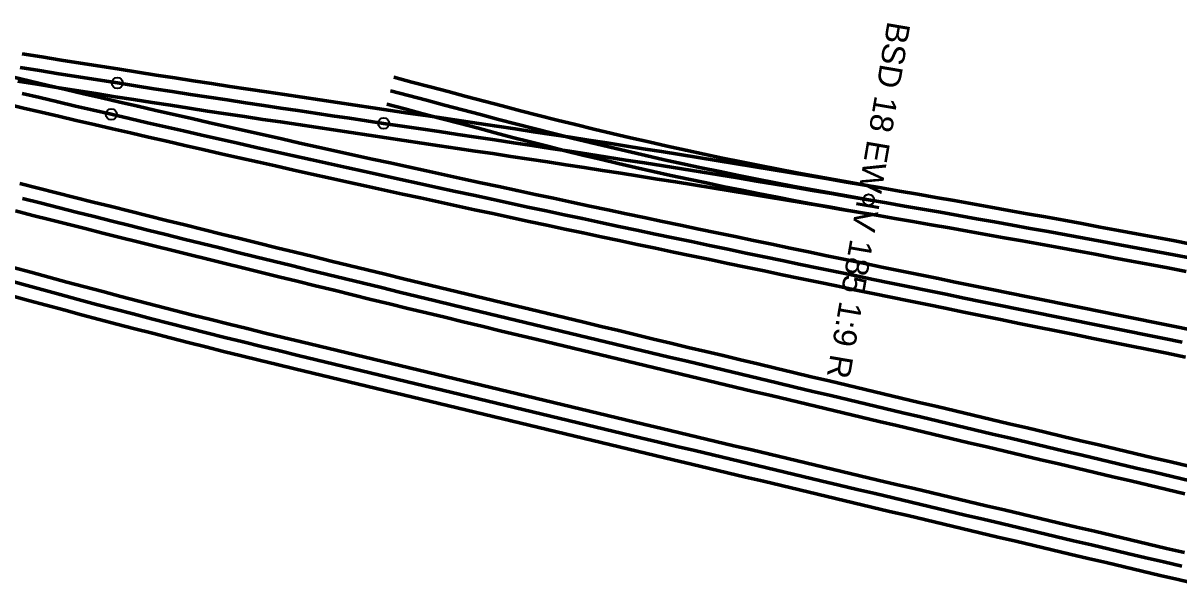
# Model space of a CAD drawing. Header units: millimetres. Extents: x 2688706 to 2690835, y 1254387 to 1255241.
# Drawn here: x 2689326.4 to 2689388.8, y 1254890.9 to 1254921.2 of the extents above; entities that cross this region are included whole.
import ezdxf

# ---------------------------------------------------------------- set-up
doc = ezdxf.new("R2010")
doc.units = ezdxf.units.MM
for name, color, linetype in [('BS-TR-B-Gleisstrang-LinieGeometrie', 7, 'Continuous'), ('BS-TR-B-Weiche-Kurzbezeichnung', 7, 'Continuous'), ('BS-TR-B-Weiche-PunktGeometrie', 7, 'Continuous'), ('BS-TR-N-Gleisstrang-LinieGeometrie', 7, 'Continuous')]:
    doc.layers.add(name, color=color, linetype=linetype)
doc.styles.add('Style-Arial', font='arial.ttf')

msp = doc.modelspace()

# ---------------------------------------------------------------- linework, layer by layer
at = {"layer": 'BS-TR-B-Gleisstrang-LinieGeometrie', "lineweight": 50}
for points in [[(2689326.194, 1254918.787, 454.522), (2689327.246, 1254918.617, 454.526), (2689328.298, 1254918.447, 454.53), (2689329.351, 1254918.279, 454.534), (2689330.404, 1254918.111, 454.538), (2689331.457, 1254917.945, 454.542)], [(2689331.457, 1254917.945, 454.542), (2689332.445, 1254917.789, 454.546), (2689333.434, 1254917.635, 454.55), (2689334.422, 1254917.482, 454.554), (2689335.411, 1254917.33, 454.558), (2689336.4, 1254917.178, 454.562), (2689337.389, 1254917.028, 454.565), (2689338.379, 1254916.879, 454.569), (2689339.368, 1254916.731, 454.573), (2689339.368, 1254916.731, 454.573), (2689340.294, 1254916.593, 454.577), (2689341.221, 1254916.454, 454.581), (2689342.147, 1254916.316, 454.584), (2689343.074, 1254916.178, 454.588), (2689344, 1254916.04, 454.592), (2689344.926, 1254915.902, 454.595), (2689345.853, 1254915.763, 454.599)], [(2689326.306, 1254917.38, 454.611), (2689327.27, 1254917.152, 454.618), (2689328.234, 1254916.926, 454.625), (2689329.199, 1254916.7, 454.632), (2689330.163, 1254916.475, 454.639), (2689331.128, 1254916.252, 454.646)], [(2689372.073, 1254911.629, 454.703), (2689371.064, 1254911.804, 454.698), (2689370.056, 1254911.983, 454.694), (2689369.049, 1254912.167, 454.69), (2689368.042, 1254912.356, 454.685), (2689367.037, 1254912.549, 454.68), (2689366.032, 1254912.746, 454.675), (2689365.028, 1254912.948, 454.67), (2689364.025, 1254913.155, 454.664), (2689363.023, 1254913.366, 454.659), (2689362.022, 1254913.581, 454.653), (2689361.022, 1254913.801, 454.647), (2689360.023, 1254914.025, 454.641), (2689359.025, 1254914.254, 454.634), (2689358.028, 1254914.487, 454.627), (2689357.032, 1254914.725, 454.619), (2689356.037, 1254914.967, 454.611), (2689355.043, 1254915.213, 454.603), (2689354.05, 1254915.464, 454.593), (2689353.059, 1254915.719, 454.584), (2689352.068, 1254915.979, 454.575), (2689352.068, 1254915.979, 454.575), (2689351.093, 1254916.237, 454.565), (2689350.118, 1254916.495, 454.555), (2689349.142, 1254916.753, 454.545), (2689348.167, 1254917.011, 454.535), (2689347.192, 1254917.269, 454.525), (2689346.216, 1254917.527, 454.514)], [(2689331.128, 1254916.252, 454.646), (2689332.105, 1254916.026, 454.652), (2689333.083, 1254915.8, 454.659), (2689334.061, 1254915.576, 454.665), (2689335.039, 1254915.352, 454.671), (2689336.017, 1254915.13, 454.677), (2689336.996, 1254914.908, 454.683), (2689337.974, 1254914.686, 454.689), (2689338.953, 1254914.466, 454.694), (2689339.932, 1254914.246, 454.7), (2689340.911, 1254914.027, 454.705), (2689341.891, 1254913.809, 454.71), (2689342.87, 1254913.592, 454.715), (2689343.85, 1254913.375, 454.72), (2689344.83, 1254913.159, 454.725), (2689345.809, 1254912.943, 454.729), (2689346.79, 1254912.728, 454.734), (2689347.77, 1254912.514, 454.738), (2689348.75, 1254912.3, 454.742), (2689349.731, 1254912.087, 454.746), (2689350.711, 1254911.875, 454.75), (2689351.692, 1254911.663, 454.754), (2689352.673, 1254911.452, 454.757), (2689353.654, 1254911.242, 454.761), (2689354.635, 1254911.032, 454.764), (2689355.616, 1254910.822, 454.767), (2689356.597, 1254910.613, 454.77), (2689357.579, 1254910.405, 454.773), (2689358.56, 1254910.197, 454.776), (2689359.542, 1254909.989, 454.778), (2689360.524, 1254909.782, 454.781), (2689361.506, 1254909.576, 454.783), (2689362.488, 1254909.37, 454.785), (2689363.47, 1254909.164, 454.787), (2689364.452, 1254908.959, 454.789), (2689365.434, 1254908.754, 454.791), (2689366.416, 1254908.55, 454.792), (2689367.399, 1254908.346, 454.794), (2689368.381, 1254908.142, 454.795), (2689369.364, 1254907.939, 454.796), (2689370.346, 1254907.736, 454.797), (2689371.329, 1254907.534, 454.798), (2689372.312, 1254907.332, 454.799), (2689373.295, 1254907.13, 454.799), (2689374.278, 1254906.928, 454.8), (2689375.261, 1254906.727, 454.8), (2689376.244, 1254906.526, 454.8), (2689377.227, 1254906.325, 454.8), (2689378.21, 1254906.125, 454.8), (2689379.193, 1254905.925, 454.8), (2689380.176, 1254905.725, 454.8), (2689381.159, 1254905.525, 454.8), (2689382.143, 1254905.325, 454.8), (2689383.126, 1254905.126, 454.8), (2689384.109, 1254904.927, 454.8), (2689385.093, 1254904.728, 454.8), (2689386.076, 1254904.529, 454.8), (2689387.06, 1254904.33, 454.8), (2689388.043, 1254904.132, 454.8), (2689389.027, 1254903.933, 454.8)], [(2689345.853, 1254915.763, 454.599), (2689346.854, 1254915.614, 454.603), (2689347.855, 1254915.465, 454.607), (2689348.856, 1254915.315, 454.611), (2689349.857, 1254915.166, 454.615), (2689350.858, 1254915.017, 454.619), (2689351.859, 1254914.867, 454.623), (2689351.859, 1254914.867, 454.623), (2689352.871, 1254914.716, 454.627), (2689353.883, 1254914.563, 454.631), (2689354.895, 1254914.409, 454.635), (2689355.907, 1254914.255, 454.639), (2689356.919, 1254914.099, 454.643), (2689357.93, 1254913.942, 454.647), (2689358.941, 1254913.783, 454.651), (2689359.953, 1254913.624, 454.655), (2689360.964, 1254913.464, 454.659), (2689361.974, 1254913.303, 454.663), (2689362.985, 1254913.14, 454.667), (2689363.996, 1254912.977, 454.671), (2689365.006, 1254912.812, 454.675), (2689366.016, 1254912.646, 454.679), (2689367.026, 1254912.479, 454.683), (2689368.036, 1254912.311, 454.687), (2689369.045, 1254912.142, 454.691), (2689370.055, 1254911.972, 454.695), (2689371.064, 1254911.801, 454.699), (2689372.073, 1254911.629, 454.703)], [(2689326.321, 1254911.706, 454.799), (2689327.291, 1254911.46, 454.799), (2689328.26, 1254911.215, 454.8), (2689329.23, 1254910.97, 454.8), (2689330.2, 1254910.726, 454.8), (2689331.169, 1254910.482, 454.8), (2689332.139, 1254910.239, 454.8), (2689333.11, 1254909.997, 454.8), (2689334.08, 1254909.755, 454.8), (2689335.05, 1254909.513, 454.8), (2689336.021, 1254909.272, 454.8), (2689336.991, 1254909.032, 454.8), (2689337.962, 1254908.792, 454.8), (2689338.933, 1254908.552, 454.8), (2689339.904, 1254908.313, 454.8), (2689340.875, 1254908.074, 454.8), (2689341.846, 1254907.836, 454.8), (2689342.817, 1254907.598, 454.8), (2689343.789, 1254907.36, 454.8), (2689344.76, 1254907.123, 454.8), (2689345.732, 1254906.886, 454.8), (2689346.703, 1254906.649, 454.8), (2689347.675, 1254906.413, 454.8), (2689348.647, 1254906.177, 454.8), (2689349.619, 1254905.942, 454.8), (2689350.591, 1254905.707, 454.8), (2689351.563, 1254905.472, 454.8), (2689352.535, 1254905.237, 454.8), (2689353.507, 1254905.003, 454.8), (2689354.479, 1254904.769, 454.8), (2689355.451, 1254904.535, 454.8), (2689356.424, 1254904.301, 454.8), (2689357.396, 1254904.068, 454.8), (2689358.368, 1254903.834, 454.8), (2689359.341, 1254903.601, 454.8), (2689360.313, 1254903.369, 454.8), (2689361.286, 1254903.136, 454.8), (2689362.259, 1254902.903, 454.8), (2689363.231, 1254902.671, 454.8), (2689364.204, 1254902.439, 454.8), (2689365.177, 1254902.207, 454.8), (2689365.177, 1254902.207, 454.8), (2689366.147, 1254901.975, 454.8), (2689367.118, 1254901.744, 454.8), (2689368.089, 1254901.512, 454.8), (2689369.059, 1254901.281, 454.8), (2689370.03, 1254901.05, 454.8), (2689371.001, 1254900.819, 454.8), (2689371.972, 1254900.588, 454.8), (2689372.943, 1254900.357, 454.8), (2689373.914, 1254900.127, 454.8), (2689374.884, 1254899.896, 454.8), (2689375.855, 1254899.666, 454.8), (2689376.826, 1254899.435, 454.8), (2689377.797, 1254899.205, 454.8), (2689378.768, 1254898.975, 454.8), (2689379.739, 1254898.745, 454.8), (2689380.71, 1254898.515, 454.8), (2689381.681, 1254898.285, 454.8), (2689382.653, 1254898.055, 454.8), (2689383.624, 1254897.826, 454.8), (2689384.595, 1254897.596, 454.8), (2689385.566, 1254897.367, 454.8), (2689386.537, 1254897.138, 454.8), (2689387.509, 1254896.908, 454.8), (2689388.48, 1254896.679, 454.8), (2689389.451, 1254896.45, 454.8)], [(2689372.073, 1254911.629, 454.703), (2689373.044, 1254911.462, 454.706), (2689374.016, 1254911.294, 454.71), (2689374.987, 1254911.125, 454.714), (2689375.958, 1254910.955, 454.718), (2689376.929, 1254910.784, 454.722), (2689377.899, 1254910.612, 454.726), (2689378.87, 1254910.439, 454.729), (2689379.84, 1254910.265, 454.733), (2689380.81, 1254910.09, 454.737), (2689381.78, 1254909.914, 454.74), (2689382.75, 1254909.737, 454.743), (2689383.719, 1254909.559, 454.747), (2689384.689, 1254909.38, 454.75), (2689385.658, 1254909.2, 454.753), (2689386.627, 1254909.019, 454.756), (2689387.596, 1254908.837, 454.759), (2689388.564, 1254908.654, 454.762), (2689389.533, 1254908.47, 454.764)], [(2689325.401, 1254907.318, 455.148), (2689326.386, 1254907.047, 455.151), (2689327.372, 1254906.778, 455.154), (2689328.359, 1254906.511, 455.156), (2689329.346, 1254906.246, 455.158), (2689330.333, 1254905.983, 455.16), (2689331.321, 1254905.722, 455.162), (2689332.309, 1254905.463, 455.163), (2689333.299, 1254905.206, 455.165), (2689334.288, 1254904.951, 455.166), (2689335.278, 1254904.698, 455.166), (2689336.269, 1254904.447, 455.167), (2689337.26, 1254904.198, 455.167), (2689338.251, 1254903.951, 455.168), (2689339.244, 1254903.706, 455.167), (2689340.236, 1254903.464, 455.167), (2689341.229, 1254903.223, 455.167), (2689341.229, 1254903.223, 455.167), (2689342.204, 1254902.988, 455.166), (2689343.178, 1254902.753, 455.165), (2689344.152, 1254902.518, 455.164), (2689345.127, 1254902.283, 455.163), (2689346.101, 1254902.048, 455.161), (2689347.076, 1254901.814, 455.159), (2689348.05, 1254901.579, 455.157), (2689349.025, 1254901.345, 455.155), (2689349.999, 1254901.111, 455.153), (2689350.974, 1254900.877, 455.15), (2689351.948, 1254900.643, 455.147), (2689352.923, 1254900.409, 455.144), (2689353.898, 1254900.175, 455.141), (2689354.872, 1254899.941, 455.137), (2689355.847, 1254899.708, 455.134), (2689356.822, 1254899.474, 455.13), (2689357.796, 1254899.241, 455.125), (2689358.771, 1254899.008, 455.121), (2689359.746, 1254898.774, 455.117), (2689360.721, 1254898.541, 455.112), (2689361.696, 1254898.308, 455.107), (2689362.671, 1254898.076, 455.102), (2689363.645, 1254897.843, 455.096), (2689364.62, 1254897.61, 455.091), (2689365.595, 1254897.378, 455.085), (2689366.57, 1254897.145, 455.079), (2689367.545, 1254896.913, 455.072), (2689368.52, 1254896.681, 455.066), (2689369.495, 1254896.449, 455.059), (2689370.471, 1254896.217, 455.053), (2689371.446, 1254895.985, 455.047), (2689372.421, 1254895.753, 455.04), (2689373.396, 1254895.522, 455.034), (2689374.371, 1254895.29, 455.027), (2689375.346, 1254895.059, 455.021), (2689376.322, 1254894.827, 455.014), (2689377.297, 1254894.596, 455.008), (2689378.272, 1254894.365, 455.001), (2689379.247, 1254894.134, 454.995), (2689380.223, 1254893.903, 454.988), (2689381.198, 1254893.673, 454.982), (2689382.174, 1254893.442, 454.975), (2689383.149, 1254893.211, 454.969), (2689384.124, 1254892.981, 454.962), (2689385.1, 1254892.751, 454.956), (2689386.075, 1254892.52, 454.949), (2689387.051, 1254892.29, 454.943), (2689388.026, 1254892.06, 454.936), (2689389.002, 1254891.83, 454.93)]]:
    msp.add_polyline3d(points, dxfattribs=at)
at = {"layer": 'BS-TR-B-Weiche-PunktGeometrie', "lineweight": 25}
for centre in [(2689331.457, 1254917.945, 454.542), (2689331.128, 1254916.252, 454.646), (2689345.853, 1254915.763, 454.599), (2689372.073, 1254911.629, 454.703)]:
    msp.add_circle(centre, 0.3, dxfattribs=at)
at = {"layer": 'BS-TR-N-Gleisstrang-LinieGeometrie', "color": 1, "lineweight": 50, "true_color": 0xff0000}
for points in [[(2689326.314, 1254919.526, 454.474), (2689327.365, 1254919.356, 454.478), (2689328.417, 1254919.186, 454.483), (2689329.469, 1254919.018, 454.487), (2689330.521, 1254918.851, 454.492), (2689331.573, 1254918.684, 454.497)], [(2689331.573, 1254918.684, 454.497), (2689332.567, 1254918.528, 454.502), (2689333.561, 1254918.373, 454.506), (2689334.555, 1254918.219, 454.511), (2689335.549, 1254918.066, 454.515), (2689336.544, 1254917.914, 454.52), (2689337.538, 1254917.763, 454.524), (2689338.533, 1254917.613, 454.529), (2689339.528, 1254917.464, 454.534), (2689339.528, 1254917.464, 454.534), (2689340.484, 1254917.321, 454.538), (2689341.441, 1254917.179, 454.542), (2689342.398, 1254917.036, 454.547), (2689343.354, 1254916.893, 454.551), (2689344.311, 1254916.751, 454.556), (2689345.267, 1254916.608, 454.56), (2689346.224, 1254916.465, 454.564), (2689347.181, 1254916.323, 454.569), (2689348.137, 1254916.18, 454.573), (2689349.094, 1254916.037, 454.578), (2689350.051, 1254915.895, 454.582), (2689351.007, 1254915.752, 454.586), (2689351.964, 1254915.609, 454.591), (2689351.964, 1254915.609, 454.591), (2689352.955, 1254915.461, 454.595), (2689353.946, 1254915.312, 454.6), (2689354.937, 1254915.161, 454.605), (2689355.928, 1254915.01, 454.609), (2689356.919, 1254914.857, 454.614), (2689357.91, 1254914.703, 454.618), (2689358.9, 1254914.549, 454.623), (2689359.89, 1254914.393, 454.627), (2689360.88, 1254914.236, 454.632), (2689361.87, 1254914.078, 454.636), (2689362.86, 1254913.92, 454.641), (2689363.849, 1254913.76, 454.646), (2689364.839, 1254913.599, 454.65), (2689365.828, 1254913.437, 454.655), (2689366.817, 1254913.274, 454.659), (2689367.806, 1254913.11, 454.664), (2689368.795, 1254912.945, 454.668), (2689369.783, 1254912.778, 454.673), (2689370.772, 1254912.611, 454.678), (2689371.76, 1254912.443, 454.682), (2689372.748, 1254912.274, 454.687), (2689373.736, 1254912.103, 454.691), (2689374.723, 1254911.932, 454.696), (2689375.711, 1254911.76, 454.7), (2689376.698, 1254911.586, 454.705), (2689377.685, 1254911.412, 454.709), (2689378.672, 1254911.236, 454.714), (2689379.659, 1254911.06, 454.719), (2689380.645, 1254910.882, 454.723), (2689381.632, 1254910.703, 454.728), (2689382.618, 1254910.524, 454.732), (2689383.604, 1254910.343, 454.736), (2689384.59, 1254910.161, 454.74), (2689385.575, 1254909.978, 454.744), (2689386.561, 1254909.795, 454.747), (2689387.546, 1254909.61, 454.751), (2689388.531, 1254909.424, 454.755), (2689389.516, 1254909.237, 454.758)], [(2689325.773, 1254918.275, 454.558), (2689326.741, 1254918.046, 454.565), (2689327.71, 1254917.817, 454.573), (2689328.679, 1254917.59, 454.581), (2689329.648, 1254917.364, 454.588), (2689330.617, 1254917.138, 454.596), (2689331.586, 1254916.914, 454.603), (2689331.586, 1254916.914, 454.603), (2689332.56, 1254916.689, 454.61), (2689333.533, 1254916.465, 454.617), (2689334.507, 1254916.242, 454.624), (2689335.481, 1254916.02, 454.631), (2689336.455, 1254915.798, 454.638), (2689337.43, 1254915.578, 454.644), (2689338.404, 1254915.357, 454.65), (2689339.379, 1254915.138, 454.657), (2689340.353, 1254914.919, 454.663), (2689341.328, 1254914.701, 454.668), (2689342.304, 1254914.484, 454.674), (2689343.279, 1254914.268, 454.68), (2689344.254, 1254914.052, 454.685), (2689345.23, 1254913.837, 454.691), (2689346.206, 1254913.623, 454.696), (2689347.182, 1254913.409, 454.701), (2689347.182, 1254913.409, 454.701), (2689348.162, 1254913.196, 454.706), (2689349.143, 1254912.982, 454.711), (2689350.123, 1254912.769, 454.715), (2689351.104, 1254912.557, 454.72), (2689352.085, 1254912.346, 454.724), (2689353.066, 1254912.134, 454.728), (2689354.048, 1254911.924, 454.732), (2689355.029, 1254911.714, 454.736), (2689356.01, 1254911.504, 454.74), (2689356.992, 1254911.295, 454.744), (2689357.974, 1254911.087, 454.747), (2689358.956, 1254910.879, 454.751), (2689359.937, 1254910.672, 454.754), (2689360.919, 1254910.465, 454.757), (2689361.902, 1254910.258, 454.76), (2689362.884, 1254910.053, 454.763), (2689362.884, 1254910.053, 454.763), (2689363.873, 1254909.846, 454.765), (2689364.863, 1254909.64, 454.768), (2689365.852, 1254909.433, 454.77), (2689366.842, 1254909.228, 454.772), (2689367.832, 1254909.022, 454.774), (2689368.822, 1254908.817, 454.776), (2689369.812, 1254908.613, 454.778), (2689370.802, 1254908.408, 454.78), (2689371.792, 1254908.204, 454.781), (2689372.782, 1254908, 454.783), (2689373.772, 1254907.797, 454.784), (2689374.762, 1254907.594, 454.785), (2689375.753, 1254907.391, 454.786), (2689376.743, 1254907.189, 454.787), (2689377.733, 1254906.987, 454.787), (2689378.724, 1254906.785, 454.788), (2689378.724, 1254906.785, 454.788), (2689379.704, 1254906.586, 454.789), (2689380.685, 1254906.387, 454.789), (2689381.665, 1254906.188, 454.79), (2689382.646, 1254905.989, 454.791), (2689383.626, 1254905.79, 454.791), (2689384.607, 1254905.592, 454.792), (2689385.587, 1254905.393, 454.792), (2689386.568, 1254905.195, 454.793), (2689387.548, 1254904.996, 454.794), (2689388.529, 1254904.798, 454.794), (2689389.51, 1254904.6, 454.795)], [(2689326.073, 1254918.049, 454.571), (2689327.126, 1254917.878, 454.574), (2689328.18, 1254917.708, 454.577), (2689329.233, 1254917.54, 454.58), (2689330.286, 1254917.372, 454.584), (2689331.34, 1254917.205, 454.587)], [(2689352.26, 1254916.704, 454.544), (2689351.285, 1254916.961, 454.534), (2689350.309, 1254917.219, 454.523), (2689349.334, 1254917.477, 454.513), (2689348.359, 1254917.735, 454.502), (2689347.383, 1254917.993, 454.491), (2689346.408, 1254918.251, 454.479)], [(2689331.34, 1254917.205, 454.587), (2689332.338, 1254917.049, 454.59), (2689333.336, 1254916.893, 454.594), (2689334.334, 1254916.738, 454.597), (2689335.332, 1254916.584, 454.6), (2689336.33, 1254916.431, 454.603), (2689337.329, 1254916.28, 454.607), (2689338.327, 1254916.129, 454.61), (2689339.326, 1254915.98, 454.613), (2689339.326, 1254915.98, 454.613), (2689340.282, 1254915.837, 454.616), (2689341.237, 1254915.695, 454.62), (2689342.193, 1254915.552, 454.623), (2689343.148, 1254915.409, 454.626), (2689344.103, 1254915.267, 454.629), (2689345.059, 1254915.124, 454.632), (2689346.014, 1254914.982, 454.635), (2689346.97, 1254914.839, 454.638), (2689347.925, 1254914.697, 454.641), (2689348.88, 1254914.554, 454.645), (2689349.836, 1254914.412, 454.648), (2689350.791, 1254914.269, 454.651), (2689351.747, 1254914.126, 454.654), (2689351.747, 1254914.126, 454.654), (2689352.736, 1254913.978, 454.657), (2689353.726, 1254913.829, 454.66), (2689354.715, 1254913.679, 454.664), (2689355.705, 1254913.527, 454.667), (2689356.694, 1254913.375, 454.67), (2689357.683, 1254913.222, 454.673), (2689358.671, 1254913.067, 454.677), (2689359.66, 1254912.912, 454.68), (2689360.648, 1254912.755, 454.683), (2689361.637, 1254912.598, 454.686), (2689362.625, 1254912.439, 454.69), (2689363.613, 1254912.279, 454.693), (2689364.6, 1254912.119, 454.696), (2689365.588, 1254911.957, 454.699), (2689366.575, 1254911.794, 454.703), (2689367.562, 1254911.63, 454.706), (2689368.55, 1254911.465, 454.709), (2689369.536, 1254911.299, 454.712), (2689370.523, 1254911.132, 454.716), (2689371.51, 1254910.965, 454.719), (2689372.496, 1254910.795, 454.722), (2689373.482, 1254910.625, 454.725), (2689374.468, 1254910.454, 454.729), (2689375.454, 1254910.282, 454.732), (2689376.44, 1254910.109, 454.735), (2689377.425, 1254909.935, 454.738), (2689378.41, 1254909.76, 454.742), (2689379.395, 1254909.583, 454.745), (2689380.38, 1254909.406, 454.748), (2689381.365, 1254909.228, 454.751), (2689382.35, 1254909.048, 454.754), (2689383.334, 1254908.868, 454.756), (2689384.318, 1254908.686, 454.759), (2689385.302, 1254908.504, 454.761), (2689386.286, 1254908.32, 454.764), (2689387.269, 1254908.136, 454.766), (2689388.253, 1254907.95, 454.768), (2689389.236, 1254907.763, 454.77)], [(2689325.434, 1254916.817, 454.655), (2689326.382, 1254916.592, 454.661), (2689327.331, 1254916.369, 454.667), (2689328.279, 1254916.146, 454.674), (2689329.228, 1254915.925, 454.68), (2689329.228, 1254915.925, 454.68), (2689330.207, 1254915.697, 454.686), (2689331.186, 1254915.47, 454.692), (2689332.166, 1254915.244, 454.698), (2689333.146, 1254915.018, 454.703), (2689334.126, 1254914.793, 454.709), (2689335.106, 1254914.569, 454.715), (2689336.086, 1254914.346, 454.72), (2689337.067, 1254914.124, 454.725), (2689338.047, 1254913.902, 454.73), (2689339.028, 1254913.681, 454.735), (2689340.009, 1254913.461, 454.74), (2689340.991, 1254913.242, 454.744), (2689341.972, 1254913.023, 454.749), (2689342.953, 1254912.805, 454.753), (2689343.935, 1254912.588, 454.757), (2689344.917, 1254912.372, 454.761), (2689344.917, 1254912.372, 454.761), (2689345.893, 1254912.158, 454.765), (2689346.868, 1254911.944, 454.769), (2689347.844, 1254911.731, 454.772), (2689348.82, 1254911.519, 454.776), (2689349.796, 1254911.307, 454.779), (2689350.772, 1254911.096, 454.782), (2689351.749, 1254910.885, 454.785), (2689352.725, 1254910.674, 454.788), (2689353.702, 1254910.465, 454.791), (2689354.678, 1254910.256, 454.793), (2689355.655, 1254910.047, 454.796), (2689356.632, 1254909.839, 454.798), (2689357.609, 1254909.632, 454.8), (2689358.586, 1254909.425, 454.802), (2689359.564, 1254909.218, 454.804), (2689360.541, 1254909.013, 454.806), (2689360.541, 1254909.013, 454.806), (2689361.52, 1254908.807, 454.808), (2689362.499, 1254908.602, 454.809), (2689363.478, 1254908.397, 454.81), (2689364.457, 1254908.193, 454.812), (2689365.436, 1254907.989, 454.813), (2689366.415, 1254907.785, 454.813), (2689367.394, 1254907.581, 454.814), (2689368.373, 1254907.378, 454.815), (2689369.353, 1254907.176, 454.815), (2689370.332, 1254906.974, 454.816), (2689371.312, 1254906.772, 454.816), (2689372.291, 1254906.57, 454.816), (2689373.271, 1254906.369, 454.816), (2689374.251, 1254906.168, 454.815), (2689375.231, 1254905.968, 454.815), (2689376.211, 1254905.768, 454.814), (2689376.211, 1254905.768, 454.814), (2689377.209, 1254905.564, 454.814), (2689378.208, 1254905.36, 454.813), (2689379.207, 1254905.157, 454.812), (2689380.206, 1254904.954, 454.812), (2689381.205, 1254904.751, 454.811), (2689382.204, 1254904.548, 454.81), (2689383.203, 1254904.345, 454.809), (2689384.202, 1254904.143, 454.809), (2689385.202, 1254903.941, 454.808), (2689386.201, 1254903.738, 454.807), (2689387.2, 1254903.536, 454.807), (2689388.199, 1254903.335, 454.806), (2689389.199, 1254903.133, 454.805)], [(2689351.877, 1254915.255, 454.606), (2689350.901, 1254915.513, 454.597), (2689349.926, 1254915.771, 454.588), (2689348.951, 1254916.029, 454.578), (2689347.976, 1254916.287, 454.569), (2689347, 1254916.545, 454.559), (2689346.025, 1254916.803, 454.549)], [(2689372.199, 1254912.368, 454.684), (2689371.194, 1254912.542, 454.68), (2689370.189, 1254912.721, 454.675), (2689369.185, 1254912.905, 454.67), (2689368.182, 1254913.093, 454.664), (2689367.18, 1254913.285, 454.659), (2689366.178, 1254913.482, 454.653), (2689365.178, 1254913.683, 454.647), (2689364.178, 1254913.889, 454.641), (2689363.179, 1254914.099, 454.635), (2689362.181, 1254914.314, 454.628), (2689361.185, 1254914.533, 454.622), (2689360.189, 1254914.756, 454.615), (2689359.194, 1254914.984, 454.607), (2689358.2, 1254915.216, 454.6), (2689357.207, 1254915.453, 454.591), (2689356.216, 1254915.694, 454.583), (2689355.225, 1254915.94, 454.574), (2689354.236, 1254916.19, 454.564), (2689353.247, 1254916.445, 454.554), (2689352.26, 1254916.704, 454.544)], [(2689371.946, 1254910.89, 454.721), (2689370.982, 1254911.057, 454.717), (2689370.019, 1254911.228, 454.714), (2689369.057, 1254911.404, 454.71), (2689368.095, 1254911.583, 454.707), (2689367.134, 1254911.766, 454.703), (2689366.174, 1254911.954, 454.698), (2689365.214, 1254912.146, 454.694), (2689364.256, 1254912.341, 454.69), (2689363.298, 1254912.541, 454.685), (2689362.341, 1254912.745, 454.68), (2689361.385, 1254912.953, 454.675), (2689360.43, 1254913.165, 454.67), (2689359.476, 1254913.381, 454.664), (2689358.522, 1254913.601, 454.658), (2689357.57, 1254913.825, 454.652), (2689356.619, 1254914.053, 454.645), (2689355.668, 1254914.286, 454.638), (2689354.719, 1254914.522, 454.631), (2689353.77, 1254914.762, 454.623), (2689352.823, 1254915.006, 454.614), (2689351.877, 1254915.255, 454.606)], [(2689326.18, 1254912.515, 454.768), (2689327.171, 1254912.264, 454.769), (2689328.163, 1254912.013, 454.77), (2689329.155, 1254911.762, 454.771), (2689330.146, 1254911.512, 454.772), (2689331.138, 1254911.263, 454.773), (2689332.131, 1254911.014, 454.773), (2689333.123, 1254910.766, 454.774), (2689334.115, 1254910.518, 454.775), (2689335.108, 1254910.271, 454.775), (2689336.1, 1254910.024, 454.776), (2689337.093, 1254909.778, 454.777), (2689338.086, 1254909.533, 454.777), (2689339.079, 1254909.288, 454.778), (2689340.072, 1254909.043, 454.778), (2689341.066, 1254908.799, 454.779), (2689341.066, 1254908.799, 454.779), (2689342.041, 1254908.56, 454.78), (2689343.016, 1254908.321, 454.78), (2689343.991, 1254908.083, 454.781), (2689344.967, 1254907.845, 454.782), (2689345.942, 1254907.607, 454.782), (2689346.918, 1254907.369, 454.783), (2689347.893, 1254907.132, 454.784), (2689348.869, 1254906.895, 454.784), (2689349.845, 1254906.659, 454.785), (2689350.821, 1254906.422, 454.785), (2689351.797, 1254906.186, 454.786), (2689352.773, 1254905.951, 454.787), (2689353.749, 1254905.715, 454.787), (2689354.725, 1254905.48, 454.788), (2689355.701, 1254905.246, 454.789), (2689356.678, 1254905.011, 454.789), (2689356.678, 1254905.011, 454.789), (2689357.619, 1254904.786, 454.79), (2689358.56, 1254904.56, 454.791), (2689359.501, 1254904.335, 454.791), (2689360.442, 1254904.109, 454.792), (2689361.383, 1254903.884, 454.792), (2689362.324, 1254903.659, 454.793), (2689363.265, 1254903.434, 454.794), (2689364.206, 1254903.209, 454.794), (2689365.147, 1254902.985, 454.795), (2689366.089, 1254902.76, 454.795), (2689367.03, 1254902.536, 454.795), (2689367.03, 1254902.536, 454.795), (2689368.002, 1254902.304, 454.795), (2689368.973, 1254902.073, 454.795), (2689369.945, 1254901.841, 454.795), (2689370.916, 1254901.61, 454.795), (2689371.888, 1254901.379, 454.795), (2689372.86, 1254901.148, 454.795), (2689373.832, 1254900.917, 454.795), (2689374.803, 1254900.686, 454.795), (2689375.775, 1254900.455, 454.795), (2689376.747, 1254900.225, 454.795), (2689377.719, 1254899.994, 454.795), (2689378.691, 1254899.764, 454.795), (2689379.663, 1254899.534, 454.795), (2689380.635, 1254899.304, 454.795), (2689381.607, 1254899.074, 454.795), (2689382.579, 1254898.844, 454.795), (2689383.551, 1254898.614, 454.795), (2689384.523, 1254898.384, 454.795), (2689385.495, 1254898.154, 454.795), (2689386.467, 1254897.925, 454.795), (2689387.439, 1254897.695, 454.795), (2689388.411, 1254897.466, 454.795), (2689389.383, 1254897.237, 454.795)], [(2689325.943, 1254911.029, 454.83), (2689326.888, 1254910.789, 454.83), (2689327.833, 1254910.55, 454.829), (2689328.778, 1254910.311, 454.829), (2689329.723, 1254910.073, 454.829), (2689330.668, 1254909.835, 454.828), (2689331.613, 1254909.598, 454.827), (2689332.559, 1254909.362, 454.827), (2689333.504, 1254909.125, 454.826), (2689334.45, 1254908.89, 454.825), (2689335.396, 1254908.655, 454.825), (2689336.342, 1254908.42, 454.824), (2689337.288, 1254908.186, 454.824), (2689338.234, 1254907.952, 454.823), (2689339.18, 1254907.719, 454.822), (2689339.18, 1254907.719, 454.822), (2689340.177, 1254907.474, 454.822), (2689341.175, 1254907.229, 454.821), (2689342.173, 1254906.984, 454.82), (2689343.17, 1254906.74, 454.82), (2689344.168, 1254906.496, 454.819), (2689345.166, 1254906.252, 454.818), (2689346.164, 1254906.009, 454.817), (2689347.162, 1254905.766, 454.817), (2689348.16, 1254905.524, 454.816), (2689349.158, 1254905.282, 454.815), (2689350.156, 1254905.04, 454.815), (2689351.154, 1254904.799, 454.814), (2689352.153, 1254904.557, 454.813), (2689353.151, 1254904.317, 454.813), (2689354.15, 1254904.076, 454.812), (2689354.15, 1254904.076, 454.812), (2689355.123, 1254903.842, 454.811), (2689356.097, 1254903.608, 454.811), (2689357.071, 1254903.375, 454.81), (2689358.044, 1254903.141, 454.809), (2689359.018, 1254902.908, 454.809), (2689359.992, 1254902.674, 454.808), (2689360.966, 1254902.441, 454.807), (2689361.94, 1254902.208, 454.807), (2689362.914, 1254901.976, 454.806), (2689362.914, 1254901.976, 454.806), (2689363.885, 1254901.744, 454.806), (2689364.857, 1254901.512, 454.805), (2689365.829, 1254901.28, 454.805), (2689366.801, 1254901.048, 454.805), (2689367.772, 1254900.817, 454.805), (2689368.744, 1254900.585, 454.805), (2689369.716, 1254900.354, 454.805), (2689370.688, 1254900.123, 454.805), (2689371.66, 1254899.891, 454.805), (2689372.632, 1254899.66, 454.805), (2689373.604, 1254899.429, 454.805), (2689374.576, 1254899.199, 454.805), (2689375.548, 1254898.968, 454.805), (2689376.52, 1254898.737, 454.805), (2689377.492, 1254898.507, 454.805), (2689378.464, 1254898.276, 454.805), (2689379.436, 1254898.046, 454.805), (2689380.408, 1254897.816, 454.805), (2689381.381, 1254897.586, 454.805), (2689382.353, 1254897.356, 454.805), (2689383.325, 1254897.126, 454.805), (2689384.297, 1254896.896, 454.805), (2689385.27, 1254896.666, 454.805), (2689386.242, 1254896.437, 454.805), (2689387.214, 1254896.207, 454.805), (2689388.187, 1254895.978, 454.805), (2689389.159, 1254895.749, 454.805)], [(2689325.815, 1254907.982, 455.131), (2689326.785, 1254907.715, 455.134), (2689327.756, 1254907.451, 455.137), (2689328.727, 1254907.188, 455.141), (2689329.699, 1254906.927, 455.144), (2689330.672, 1254906.669, 455.146), (2689331.645, 1254906.412, 455.149), (2689332.618, 1254906.157, 455.151), (2689333.592, 1254905.904, 455.153), (2689334.567, 1254905.653, 455.155), (2689335.542, 1254905.404, 455.157), (2689336.518, 1254905.158, 455.158), (2689337.494, 1254904.913, 455.159), (2689338.47, 1254904.67, 455.16), (2689339.447, 1254904.429, 455.161), (2689340.425, 1254904.19, 455.161), (2689341.403, 1254903.952, 455.161), (2689341.403, 1254903.952, 455.161), (2689342.376, 1254903.717, 455.161), (2689343.35, 1254903.483, 455.16), (2689344.324, 1254903.248, 455.159), (2689345.298, 1254903.013, 455.158), (2689346.272, 1254902.779, 455.156), (2689347.246, 1254902.544, 455.155), (2689348.22, 1254902.31, 455.152), (2689349.194, 1254902.076, 455.15), (2689350.168, 1254901.842, 455.148), (2689351.142, 1254901.608, 455.145), (2689352.116, 1254901.374, 455.142), (2689353.09, 1254901.14, 455.139), (2689354.064, 1254900.906, 455.136), (2689355.038, 1254900.673, 455.132), (2689356.013, 1254900.439, 455.129), (2689356.987, 1254900.206, 455.125), (2689357.961, 1254899.973, 455.12), (2689358.935, 1254899.739, 455.116), (2689359.909, 1254899.506, 455.112), (2689360.884, 1254899.273, 455.107), (2689361.858, 1254899.041, 455.102), (2689362.832, 1254898.808, 455.097), (2689363.807, 1254898.575, 455.091), (2689364.781, 1254898.343, 455.086), (2689365.756, 1254898.111, 455.08), (2689366.73, 1254897.878, 455.074), (2689367.705, 1254897.646, 455.068), (2689368.679, 1254897.414, 455.061), (2689369.654, 1254897.182, 455.054), (2689370.628, 1254896.95, 455.048), (2689371.603, 1254896.719, 455.041), (2689372.577, 1254896.487, 455.035), (2689373.552, 1254896.255, 455.029), (2689374.527, 1254896.024, 455.022), (2689375.501, 1254895.793, 455.016), (2689376.476, 1254895.562, 455.009), (2689377.451, 1254895.33, 455.003), (2689378.426, 1254895.1, 454.996), (2689379.4, 1254894.869, 454.99), (2689380.375, 1254894.638, 454.983), (2689381.35, 1254894.407, 454.977), (2689382.325, 1254894.177, 454.97), (2689383.3, 1254893.946, 454.964), (2689384.275, 1254893.716, 454.957), (2689385.25, 1254893.486, 454.951), (2689386.225, 1254893.256, 454.944), (2689387.2, 1254893.026, 454.938), (2689388.175, 1254892.796, 454.932), (2689389.15, 1254892.566, 454.925)], [(2689325.687, 1254906.461, 455.168), (2689326.644, 1254906.199, 455.17), (2689327.601, 1254905.939, 455.171), (2689328.559, 1254905.68, 455.173), (2689329.517, 1254905.424, 455.174), (2689330.476, 1254905.169, 455.175), (2689331.435, 1254904.916, 455.176), (2689332.395, 1254904.665, 455.176), (2689333.355, 1254904.416, 455.176), (2689334.316, 1254904.169, 455.177), (2689335.277, 1254903.924, 455.177), (2689336.239, 1254903.681, 455.176), (2689337.201, 1254903.44, 455.176), (2689338.164, 1254903.2, 455.175), (2689339.127, 1254902.963, 455.174), (2689340.091, 1254902.727, 455.173), (2689341.055, 1254902.493, 455.172), (2689341.055, 1254902.493, 455.172), (2689342.029, 1254902.258, 455.171), (2689343.003, 1254902.023, 455.17), (2689343.977, 1254901.789, 455.169), (2689344.951, 1254901.554, 455.168), (2689345.925, 1254901.319, 455.166), (2689346.899, 1254901.085, 455.164), (2689347.873, 1254900.851, 455.162), (2689348.847, 1254900.616, 455.16), (2689349.821, 1254900.382, 455.158), (2689350.795, 1254900.148, 455.155), (2689351.769, 1254899.914, 455.152), (2689352.744, 1254899.68, 455.149), (2689353.718, 1254899.447, 455.146), (2689354.692, 1254899.213, 455.142), (2689355.666, 1254898.98, 455.139), (2689356.641, 1254898.746, 455.135), (2689357.615, 1254898.513, 455.131), (2689358.589, 1254898.28, 455.126), (2689359.564, 1254898.047, 455.122), (2689360.538, 1254897.814, 455.117), (2689361.513, 1254897.581, 455.112), (2689362.487, 1254897.348, 455.107), (2689363.462, 1254897.116, 455.101), (2689364.436, 1254896.883, 455.096), (2689365.411, 1254896.651, 455.09), (2689366.385, 1254896.418, 455.084), (2689367.36, 1254896.186, 455.078), (2689368.334, 1254895.954, 455.071), (2689369.309, 1254895.722, 455.065), (2689370.284, 1254895.49, 455.058), (2689371.258, 1254895.259, 455.052), (2689372.233, 1254895.027, 455.045), (2689373.208, 1254894.795, 455.039), (2689374.183, 1254894.564, 455.032), (2689375.157, 1254894.333, 455.026), (2689376.132, 1254894.102, 455.019), (2689377.107, 1254893.87, 455.013), (2689378.082, 1254893.639, 455.006), (2689379.057, 1254893.409, 455), (2689380.032, 1254893.178, 454.994), (2689381.007, 1254892.947, 454.987), (2689381.982, 1254892.717, 454.981), (2689382.957, 1254892.486, 454.974), (2689383.932, 1254892.256, 454.968), (2689384.907, 1254892.026, 454.961), (2689385.882, 1254891.795, 454.955), (2689386.857, 1254891.565, 454.948), (2689387.832, 1254891.336, 454.942), (2689388.807, 1254891.106, 454.935), (2689389.782, 1254890.876, 454.929)]]:
    msp.add_polyline3d(points, dxfattribs=at)

# ---------------------------------------------------------------- texts
at = {"layer": 'BS-TR-B-Weiche-Kurzbezeichnung', "lineweight": 50, "style": 'Style-Arial'}
msp.add_text('BSD 18 EW IV 185 1:9 R', height=1.25, rotation=260.28049, dxfattribs=at).set_placement((2689373.099, 1254921.321, 454.703))

doc.saveas('drawing.dxf')
